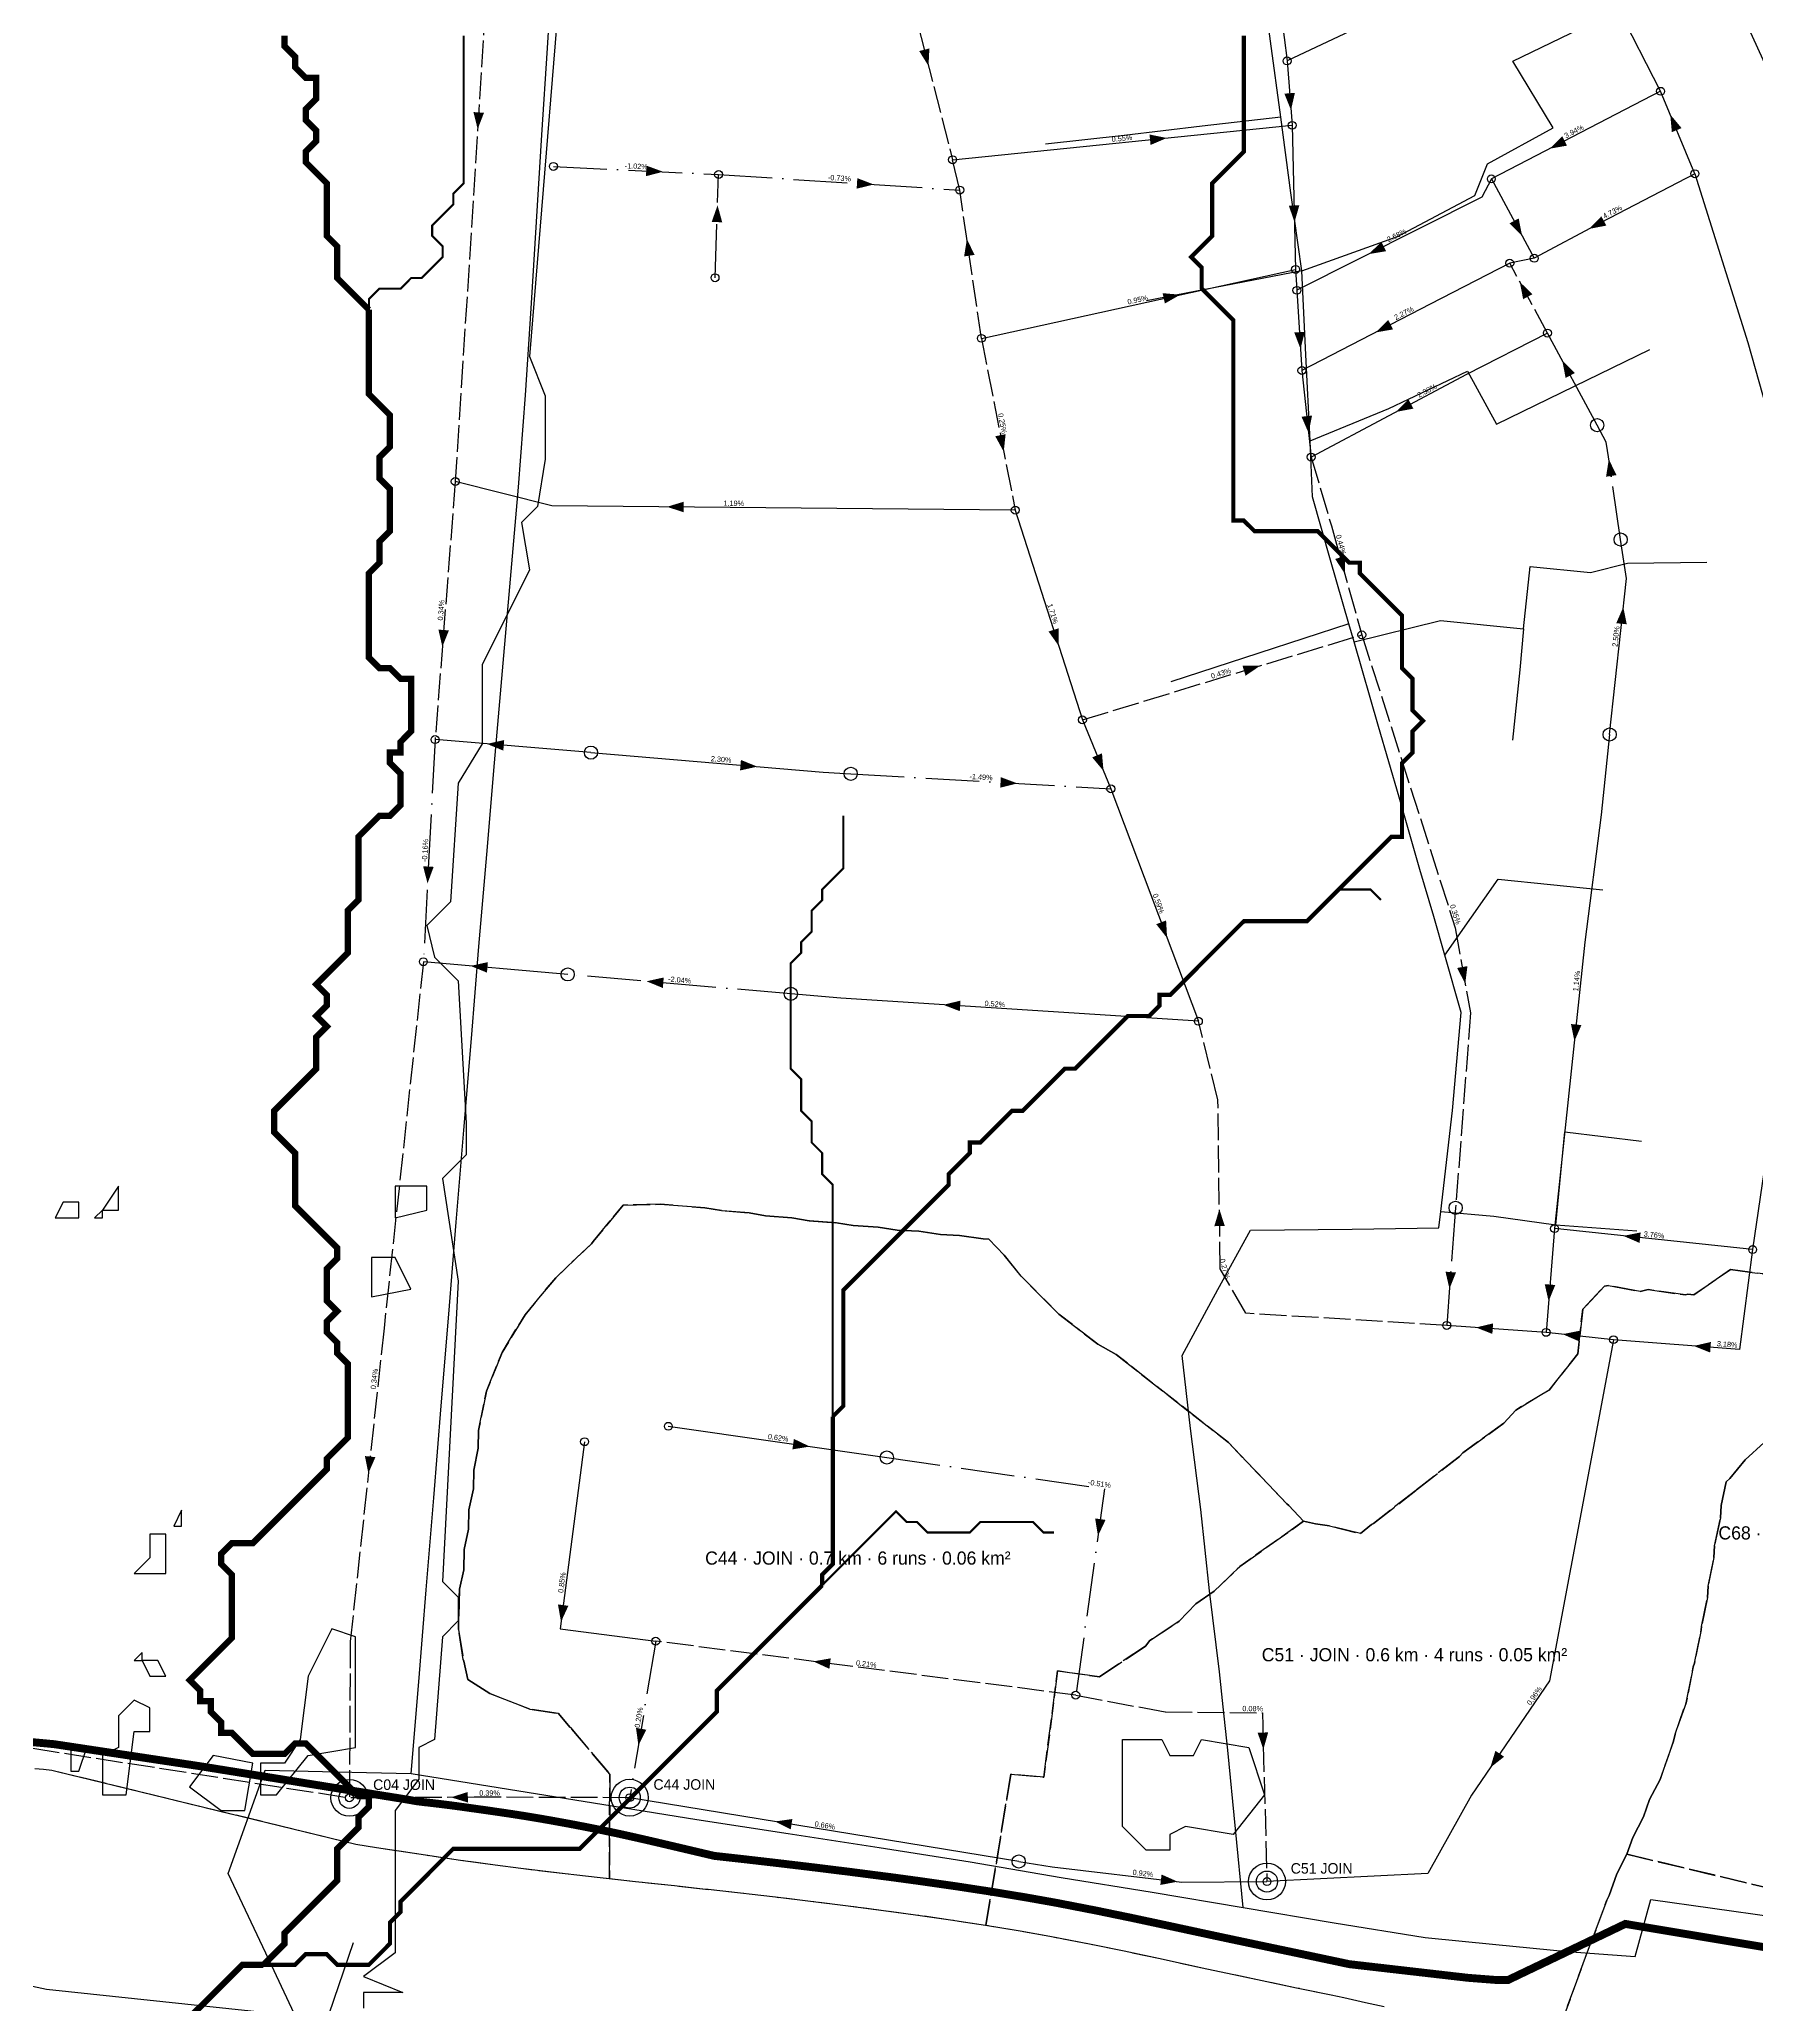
# Model space of a CAD drawing. Header units: metres. Extents: x 442821 to 452274, y 2561971 to 2571293.
# Drawn here: x 449795 to 450447, y 2567557 to 2568303 of the extents above; entities that cross this region are included whole.
import ezdxf
from ezdxf.enums import TextEntityAlignment as Align

# ---------------------------------------------------------------- set-up
doc = ezdxf.new("R2010")
doc.units = ezdxf.units.M
doc.header["$LTSCALE"] = 8
doc.linetypes.add('DASHDOT', pattern=[3.556, 2.54, -0.508, 0, -0.508])
doc.linetypes.add('DASHED', pattern=[1.524, 1.27, -0.254])
for name, color, linetype in [('A_ARROWS', 7, 'Continuous'), ('A_BUILT_2006', 252, 'Continuous'), ('A_CATCH_LABEL', 7, 'Continuous'), ('A_CATCHMENTS', 7, 'Continuous'), ('A_ENVELOPE', 3, 'Continuous'), ('A_GRADIENT', 8, 'Continuous'), ('A_JUNCTIONS', 8, 'Continuous'), ('A_MAIN_PIPE', 5, 'Continuous'), ('A_OUTLET_LABEL', 7, 'Continuous'), ('A_OUTLETS', 7, 'Continuous'), ('A_RUNS', 7, 'Continuous'), ('A_STREAMS', 5, 'Continuous'), ('A_WADI', 4, 'Continuous')]:
    doc.layers.add(name, color=color, linetype=linetype)

msp = doc.modelspace()

# ---------------------------------------------------------------- linework, layer by layer
at = {"layer": 'A_ARROWS', "color": 1}
for points in [[(450132.24, 2568293.23), (450128.71, 2568298.93), (450132.58, 2568299.93)], [(450269.79, 2568276.53), (450267.3, 2568282.75), (450271.29, 2568283.06)], [(449961.15, 2568269.25), (449959.56, 2568275.77), (449963.56, 2568275.51)], [(450413.72, 2568274.83), (450418.03, 2568269.69), (450414.33, 2568268.15)], [(450222.67, 2568265.92), (450216.51, 2568263.28), (450216.1, 2568267.26)], [(450367.96, 2568261.87), (450372.73, 2568266.58), (450374.56, 2568263.03)], [(450031.51, 2568253.12), (450025.02, 2568251.43), (450025.22, 2568255.43)], [(450111.49, 2568248.27), (450104.97, 2568246.69), (450105.23, 2568250.68)], [(450052.18, 2568240.4), (450053.96, 2568233.93), (450049.96, 2568234.07)], [(450271.13, 2568233.93), (450268.97, 2568240.28), (450272.97, 2568240.37)], [(450357.5, 2568228.82), (450352.69, 2568233.5), (450356.21, 2568235.4)], [(450382.87, 2568231.42), (450387.57, 2568236.2), (450389.46, 2568232.68)], [(450146.81, 2568227.6), (450149.71, 2568221.56), (450145.75, 2568220.98)], [(450299.31, 2568221.87), (450304.12, 2568226.53), (450305.92, 2568222.96)], [(450356.62, 2568211.32), (450361.42, 2568206.64), (450357.9, 2568204.74)], [(450227.76, 2568206.44), (450221.94, 2568203.11), (450221.08, 2568207.02)], [(450301.93, 2568192.12), (450306.7, 2568196.84), (450308.53, 2568193.28)], [(450273.43, 2568185.85), (450271.03, 2568192.11), (450275.02, 2568192.36)], [(450372.74, 2568181.42), (450377.54, 2568176.74), (450374.02, 2568174.84)], [(450309.67, 2568161.96), (450314.38, 2568166.73), (450316.26, 2568163.2)], [(450276.47, 2568153.97), (450273.8, 2568160.12), (450277.78, 2568160.55)], [(450160.78, 2568146.83), (450157.58, 2568152.72), (450161.5, 2568153.49)], [(450390.41, 2568143.99), (450393.32, 2568137.95), (450389.36, 2568137.37)], [(450032.97, 2568125.93), (450039.38, 2568127.87), (450039.35, 2568123.87)], [(450290.21, 2568100.51), (450286.57, 2568106.14), (450290.42, 2568107.21)], [(450395.91, 2568087.92), (450397.21, 2568081.34), (450393.24, 2568081.77)], [(449947.75, 2568072.79), (449946.26, 2568079.32), (449950.24, 2568079.01)], [(450181.66, 2568073.11), (450177.8, 2568078.59), (450181.61, 2568079.81)], [(450258.1, 2568065.59), (450252.55, 2568061.82), (450251.39, 2568065.64)], [(449964.67, 2568035.93), (449971.21, 2568037.39), (449970.88, 2568033.4)], [(450198.66, 2568025.67), (450194.37, 2568030.82), (450198.07, 2568032.35)], [(450067.26, 2568027.31), (450060.72, 2568025.85), (450061.05, 2568029.84)], [(450165.96, 2568020.94), (450159.46, 2568019.32), (450159.69, 2568023.31)], [(449942.12, 2567982.98), (449940.46, 2567989.47), (449944.45, 2567989.26)], [(450222.79, 2567962.22), (450218.66, 2567967.5), (450222.4, 2567968.91)], [(449958.47, 2567951.66), (449965.02, 2567953.1), (449964.68, 2567949.11)], [(450335.92, 2567944.93), (450332.83, 2567950.88), (450336.76, 2567951.58)], [(450025.22, 2567945.83), (450031.77, 2567947.27), (450031.42, 2567943.29)], [(450137.85, 2567936.9), (450144.37, 2567938.48), (450144.11, 2567934.49)], [(450377.35, 2567923.03), (450376.04, 2567929.61), (450380.01, 2567929.19)], [(450242.61, 2567859.29), (450244.7, 2567852.92), (450240.7, 2567852.87)], [(450395.91, 2567849.18), (450402.49, 2567850.5), (450402.07, 2567846.52)], [(450329.94, 2567829.06), (450328.43, 2567835.59), (450332.42, 2567835.29)], [(450367.56, 2567824.32), (450366.09, 2567830.86), (450370.08, 2567830.54)], [(450339.98, 2567814.42), (450346.5, 2567815.97), (450346.22, 2567811.98)], [(450372.86, 2567811.88), (450379.44, 2567813.18), (450379.01, 2567809.21)], [(449919.67, 2567759.04), (449918.36, 2567765.62), (449922.34, 2567765.19)], [(449951.02, 2567636.07), (449957.41, 2567638.1), (449957.43, 2567634.1)]]:
    msp.add_solid(points, dxfattribs=at)
at = {"layer": 'A_ARROWS', "color": 3}
for points in [[(450422.62, 2567807.41), (450429.16, 2567808.91), (450428.85, 2567804.92)], [(450259.32, 2567654.26), (450257.14, 2567660.6), (450261.14, 2567660.71)], [(450345.42, 2567647.32), (450347.37, 2567653.74), (450350.68, 2567651.48)], [(450226.81, 2567604.05), (450220.22, 2567602.81), (450220.68, 2567606.78)]]:
    msp.add_solid(points, dxfattribs=at)
at = {"layer": 'A_ARROWS', "color": 2}
for points in [[(450087.21, 2567769.22), (450080.59, 2567768.15), (450081.16, 2567772.11)], [(450196.56, 2567735.32), (450195.46, 2567741.93), (450199.43, 2567741.38)], [(449992.77, 2567702.68), (449991.62, 2567709.29), (449995.58, 2567708.77)], [(450088.52, 2567687.66), (450095.13, 2567688.83), (450094.62, 2567684.86)], [(450022.15, 2567655.76), (450021.23, 2567662.4), (450025.17, 2567661.74)], [(450073.95, 2567626.9), (450080.59, 2567627.84), (450079.94, 2567623.89)]]:
    msp.add_solid(points, dxfattribs=at)
at = {"layer": 'A_BUILT_2006', "color": 252}
for points in [[(449987.62, 2568300.03), (449989.7, 2568332.96)], [(450261.99, 2568302.7), (450258.5, 2568329.47)], [(450354.04, 2568295.11), (450386.77, 2568310.92)], [(449985.54, 2568267.09), (449987.62, 2568300.03)], [(450265.89, 2568273.89), (450261.99, 2568302.7)], [(450369.29, 2568269.78), (450354.04, 2568295.11)], [(450236.08, 2568270.46), (450206.45, 2568266.83)], [(450265.89, 2568273.89), (450236.08, 2568270.46)], [(450269.78, 2568245.15), (450265.89, 2568273.89)], [(449983.47, 2568234.16), (449985.54, 2568267.09)], [(450206.45, 2568266.83), (450176.63, 2568263.55)], [(450344.41, 2568256.12), (450369.29, 2568269.78)], [(450339.59, 2568244.1), (450344.41, 2568256.12)], [(450273.85, 2568215.5), (450269.78, 2568245.15)], [(450310.16, 2568228.52), (450339.59, 2568244.1)], [(449981.39, 2568201.22), (449983.47, 2568234.16)], [(450273.85, 2568215.5), (450310.16, 2568228.52)], [(450273.85, 2568215.5), (450244.46, 2568209.83)], [(450275.39, 2568183.62), (450273.85, 2568215.5)], [(450244.46, 2568209.83), (450214.96, 2568204.1)], [(449979.31, 2568168.29), (449981.39, 2568201.22)], [(450277.03, 2568150.95), (450275.39, 2568183.62)], [(450377.37, 2568171.67), (450405.95, 2568185.65)], [(450306.98, 2568163.31), (450336.81, 2568177.41)], [(450336.81, 2568177.41), (450347.79, 2568157.31)], [(449976.65, 2568133.39), (449979.31, 2568168.29)], [(450347.79, 2568157.31), (450377.37, 2568171.67)], [(450277.03, 2568150.95), (450306.98, 2568163.31)], [(450278, 2568129.7), (450277.03, 2568150.95)], [(449973.63, 2568098.52), (449976.65, 2568133.39)], [(450284.83, 2568105.65), (450278, 2568129.7)], [(450291.77, 2568081.46), (450284.83, 2568105.65)], [(450358.03, 2568079.57), (450360.58, 2568103.22)], [(450360.58, 2568103.22), (450383.47, 2568101.05)], [(450383.47, 2568101.05), (450397.54, 2568104.55)], [(450397.54, 2568104.55), (450427.66, 2568104.96)], [(449970.62, 2568063.65), (449973.63, 2568098.52)], [(450291.77, 2568081.46), (450257.54, 2568070.33)], [(450293.71, 2568074.67), (450291.77, 2568081.46)], [(450293.71, 2568074.67), (450326.53, 2568082.72)], [(450326.53, 2568082.72), (450358.03, 2568079.57)], [(450358.03, 2568079.57), (450356.59, 2568064.1)], [(450257.54, 2568070.33), (450224.26, 2568059.51)], [(450303.04, 2568042.56), (450293.71, 2568074.67)], [(449967.6, 2568028.78), (449970.62, 2568063.65)], [(450356.59, 2568064.1), (450353.8, 2568037.33)], [(450310.86, 2568015.68), (450303.04, 2568042.56)], [(449964.58, 2567993.91), (449967.6, 2568028.78)], [(450318.75, 2567988.32), (450310.86, 2568015.68)], [(449961.62, 2567959.04), (449964.58, 2567993.91)], [(450328.23, 2567955.77), (450323.95, 2567970.43), (450318.75, 2567988.32)], [(450328.23, 2567955.77), (450348.43, 2567984.59)], [(450348.43, 2567984.59), (450388.18, 2567980.52)], [(449958.76, 2567924.15), (449961.62, 2567959.04)], [(450334.44, 2567933.92), (450328.23, 2567955.77)], [(450331.06, 2567896.73), (450334.44, 2567933.92)], [(449955.91, 2567889.27), (449958.76, 2567924.15)], [(450326.7, 2567858.47), (450331.06, 2567896.73)], [(449953.05, 2567854.39), (449955.91, 2567889.27)], [(450370.31, 2567853.43), (450373.66, 2567888.66)], [(450373.66, 2567888.66), (450402.85, 2567885.19)], [(449950.2, 2567819.5), (449953.05, 2567854.39)], [(450325.84, 2567852.19), (450326.7, 2567858.47)], [(450326.7, 2567858.47), (450346.83, 2567856.68)], [(450346.83, 2567856.68), (450370.31, 2567853.43)], [(450370.31, 2567853.43), (450401.06, 2567851.09)], [(450242.04, 2567828.89), (450254.48, 2567851.3)], [(450254.48, 2567851.3), (450292.96, 2567851.72)], [(450292.96, 2567851.72), (450325.84, 2567852.19)], [(450228.54, 2567803.78), (450242.04, 2567828.89)], [(449947.35, 2567784.62), (449950.2, 2567819.5)], [(450231.7, 2567776.08), (450228.54, 2567803.78)], [(449944.49, 2567749.74), (449947.35, 2567784.62)], [(450235.53, 2567745.35), (450231.7, 2567776.08)], [(449941.64, 2567714.85), (449944.49, 2567749.74)], [(450238.89, 2567714.5), (450235.53, 2567745.35)], [(448909.88, 2567734.52), (449242.47, 2567681.75), (449797.56, 2567563.21), (450151.84, 2567525.63), (450277.59, 2567501.59), (450351.46, 2567477.13), (450410.56, 2567500.21), (450555.37, 2567467.62), (450565.02, 2567465.34)], [(449938.79, 2567679.97), (449941.64, 2567714.85)], [(450242.68, 2567683.76), (450238.89, 2567714.5)], [(450245.82, 2567653.93), (450244.04, 2567670.4), (450242.68, 2567683.76)], [(449935.93, 2567645.09), (449938.79, 2567679.97)], [(450248.76, 2567624.07), (450245.82, 2567653.93)], [(449866.5, 2567607.1), (449880.45, 2567646.34)], [(449880.45, 2567646.34), (449907.74, 2567645.72)], [(449907.74, 2567645.72), (449935.93, 2567645.09)], [(449935.93, 2567645.09), (449972.88, 2567639.13)], [(449972.88, 2567639.13), (450012.24, 2567632.9)], [(450012.24, 2567632.9), (450044.32, 2567627.63)], [(450044.32, 2567627.63), (450078.93, 2567622.37)], [(450078.93, 2567622.37), (450113.47, 2567616.99)], [(450251.65, 2567594.3), (450248.76, 2567624.07)], [(450113.47, 2567616.99), (450148.08, 2567611.54)], [(449882.87, 2567572.31), (449866.5, 2567607.1)], [(450148.08, 2567611.54), (450182.59, 2567605.66)], [(450182.59, 2567605.66), (450217.14, 2567600.12)], [(450217.14, 2567600.12), (450251.65, 2567594.3)], [(450251.65, 2567594.3), (450286.17, 2567588.47)], [(450400.37, 2567575.59), (450406.37, 2567597.31)], [(450406.37, 2567597.31), (450453.15, 2567590.74)], [(450286.17, 2567588.47), (450320.77, 2567582.87)], [(449899.25, 2567537.53), (449914.08, 2567580.99)], [(450320.77, 2567582.87), (450347.58, 2567580.17)], [(450347.58, 2567580.17), (450374.56, 2567577.56)], [(450374.56, 2567577.56), (450400.37, 2567575.59)], [(449899.25, 2567537.53), (449882.87, 2567572.31)]]:
    msp.add_lwpolyline(points, dxfattribs=at)
at = {"layer": 'A_CATCHMENTS', "color": 1, "linetype": 'DASHED'}
msp.add_lwpolyline([(450469.05, 2567832.18), (450436.59, 2567836.4), (450422.64, 2567826.84), (450420.4, 2567827.03), (450419.5, 2567826.77), (450405.38, 2567828.78), (450402.29, 2567828.05), (450390.35, 2567830.4), (450388.71, 2567830.1), (450380.49, 2567821.33), (450378.67, 2567804.43), (450367.78, 2567790.68), (450355.06, 2567783.08), (450350.61, 2567778.1), (450334.97, 2567766.85), (450333.69, 2567765.47), (450317.37, 2567752.74), (450317.13, 2567752.59), (450301.08, 2567739.99), (450300.41, 2567739.57), (450296.13, 2567736.2), (450284.46, 2567739.11), (450279.08, 2567739.89), (450274.57, 2567740.9), (450269.01, 2567746.85), (450268.25, 2567747.5), (450246.06, 2567770.7), (450203.51, 2567804.14), (450196.49, 2567808.07), (450181.7, 2567819.52), (450167.34, 2567833.94), (450160.97, 2567841.88), (450155.07, 2567847.94), (450152.93, 2567848.04), (450144, 2567849.32), (450136.75, 2567849.71), (450128.57, 2567850.92), (450120.31, 2567851.4), (450113.14, 2567852.52), (450103.64, 2567853.13), (450097.26, 2567854.18), (450086.97, 2567854.92), (450080.37, 2567856.05), (450070.32, 2567856.85), (450064.22, 2567857.94), (450053.68, 2567858.76), (450047.33, 2567859.89), (450030.38, 2567861.17), (450016.42, 2567860.82), (450004.93, 2567847.06), (450004.32, 2567846.16), (449990.77, 2567833.31), (449979.16, 2567819.28), (449970.4, 2567804.94), (449964.5, 2567790.3), (449961.45, 2567775.36), (449961.36, 2567768.55), (449959.65, 2567760.28), (449959.53, 2567753.19), (449957.84, 2567745.21), (449957.7, 2567737.83), (449956.04, 2567730.13), (449955.87, 2567722.47), (449954.24, 2567715.05), (449953.86, 2567699.82), (449955.71, 2567688.38), (449955.92, 2567687.79), (449957.39, 2567680.78), (449965.74, 2567675.49), (449980.95, 2567669.53), (449991.85, 2567667.87), (449996.13, 2567662.76), (449996.41, 2567662.57), (450011.28, 2567644.83), (450011.16, 2567605.1), (450007.7, 2567605.48), (449994.4, 2567606.98), (449977.47, 2567609.04), (449967.84, 2567610.3), (449954.58, 2567612.15), (449941.34, 2567614.09), (449922.76, 2567616.95), (449914.88, 2567618.2), (449799.53, 2567646.28), (449796.35, 2567646.58), (449793.06, 2567646.89)], dxfattribs=at)
at = {"layer": 'A_CATCHMENTS', "color": 2, "linetype": 'DASHED'}
msp.add_lwpolyline([(450011.28, 2567644.83), (449996.41, 2567662.57), (449996.13, 2567662.76), (449991.85, 2567667.87), (449980.95, 2567669.53), (449965.74, 2567675.49), (449957.39, 2567680.78), (449955.92, 2567687.79), (449955.71, 2567688.38), (449953.86, 2567699.82), (449954.24, 2567715.05), (449955.87, 2567722.47), (449956.04, 2567730.13), (449957.7, 2567737.83), (449957.84, 2567745.21), (449959.53, 2567753.19), (449959.65, 2567760.28), (449961.36, 2567768.55), (449961.45, 2567775.36), (449964.5, 2567790.3), (449970.4, 2567804.94), (449979.16, 2567819.28), (449990.77, 2567833.31), (450004.32, 2567846.16), (450004.93, 2567847.06), (450016.42, 2567860.82), (450030.38, 2567861.17), (450047.33, 2567859.89), (450053.68, 2567858.76), (450064.22, 2567857.94), (450070.32, 2567856.85), (450080.37, 2567856.05), (450086.97, 2567854.92), (450097.26, 2567854.18), (450103.64, 2567853.13), (450113.14, 2567852.52), (450120.31, 2567851.4), (450128.57, 2567850.92), (450136.75, 2567849.71), (450144, 2567849.32), (450152.93, 2567848.04), (450155.07, 2567847.94), (450160.97, 2567841.88), (450167.34, 2567833.94), (450181.7, 2567819.52), (450196.49, 2567808.07), (450203.51, 2567804.14), (450246.06, 2567770.7), (450268.25, 2567747.5), (450269.01, 2567746.85), (450274.57, 2567740.9), (450250.34, 2567723.64), (450240.64, 2567714.3), (450233.74, 2567709.54), (450227.34, 2567702.92), (450216.26, 2567695.56), (450214.59, 2567693.45), (450197.09, 2567681.82), (450181.2, 2567684.04), (450176.02, 2567643.73), (450163.47, 2567644.83), (450154.05, 2567587.42), (450153.82, 2567587.46), (450140.59, 2567589.48), (450127.34, 2567591.38), (450117.01, 2567592.78), (450100.79, 2567594.88), (450087.51, 2567596.53), (450074.22, 2567598.12), (450060.92, 2567599.65), (450048.67, 2567601.02), (450047.62, 2567601.14), (450035.87, 2567602.43), (450021.01, 2567604.03), (450011.16, 2567605.1), (450011.28, 2567644.83)], close=True, dxfattribs=at)
at = {"layer": 'A_CATCHMENTS', "color": 3, "linetype": 'DASHED'}
for points in [[(450305.11, 2567556.59), (450298.09, 2567558.12), (450289.8, 2567559.9), (450285, 2567560.93), (450271.9, 2567563.69), (450258.8, 2567566.45), (450245.71, 2567569.21), (450237.82, 2567570.89), (450219.54, 2567574.83), (450206.45, 2567577.63), (450193.34, 2567580.34), (450178.34, 2567583.25), (450167.03, 2567585.27), (450154.05, 2567587.42), (450163.47, 2567644.83), (450163.47, 2567644.83), (450176.02, 2567643.73), (450181.2, 2567684.04), (450197.09, 2567681.82), (450214.59, 2567693.45), (450216.26, 2567695.56), (450227.34, 2567702.92), (450233.74, 2567709.54), (450240.64, 2567714.3), (450250.34, 2567723.64), (450274.57, 2567740.9), (450279.08, 2567739.89), (450284.46, 2567739.11), (450296.13, 2567736.2), (450300.41, 2567739.57), (450301.08, 2567739.99), (450317.13, 2567752.59), (450317.37, 2567752.74), (450333.69, 2567765.47), (450334.97, 2567766.85), (450350.61, 2567778.1), (450355.06, 2567783.08), (450367.78, 2567790.68), (450378.67, 2567804.43), (450380.49, 2567821.33), (450388.71, 2567830.1), (450390.35, 2567830.4), (450402.29, 2567828.05), (450405.38, 2567828.78), (450419.5, 2567826.77), (450420.4, 2567827.03), (450422.64, 2567826.84), (450436.59, 2567836.4), (450469.05, 2567832.18)], [(450449.42, 2567770.75), (450442.09, 2567764.16), (450436.36, 2567757.12), (450434.92, 2567755.82), (450433.03, 2567746.85), (450432.76, 2567742.18), (450430.54, 2567731.53), (450430.29, 2567727.08), (450428.05, 2567716.2), (450427.81, 2567711.98), (450425.55, 2567700.87), (450425.49, 2567699.64), (450422.94, 2567686.95), (450422.48, 2567685.65), (450419.77, 2567671.98), (450415.53, 2567660.04), (450415, 2567657.4), (450409.85, 2567642.9), (450405.9, 2567635.3), (450403.54, 2567628.69), (450399.52, 2567620.86), (450397.23, 2567614.47), (450393.47, 2567607.06), (450390.51, 2567598.84), (450389.63, 2567597.09), (450384.86, 2567583.96), (450384.08, 2567582.41), (450370.55, 2567545.34)]]:
    msp.add_lwpolyline(points, dxfattribs=at)
at = {"layer": 'A_CATCHMENTS', "color": 4, "linetype": 'DASHED'}
msp.add_lwpolyline([(450466.31, 2567597.97), (450397.23, 2567614.47), (450399.52, 2567620.86), (450403.54, 2567628.69), (450405.9, 2567635.3), (450409.85, 2567642.9), (450415, 2567657.4), (450415.53, 2567660.04), (450415.53, 2567660.04), (450419.77, 2567671.98), (450422.48, 2567685.65), (450422.94, 2567686.95), (450425.49, 2567699.64), (450425.55, 2567700.87), (450427.81, 2567711.98), (450428.05, 2567716.2), (450430.29, 2567727.08), (450430.54, 2567731.53), (450432.76, 2567742.18), (450433.03, 2567746.85), (450434.92, 2567755.82), (450436.36, 2567757.12), (450442.09, 2567764.16), (450449.42, 2567770.75)], dxfattribs=at)
at = {"layer": 'A_CATCHMENTS', "color": 2, "linetype": 'DASHED'}
msp.add_lwpolyline([(450370.55, 2567545.34), (450384.08, 2567582.41), (450384.08, 2567582.41), (450384.86, 2567583.96), (450389.63, 2567597.09), (450390.51, 2567598.84), (450393.47, 2567607.06), (450397.23, 2567614.47), (450466.31, 2567597.97)], dxfattribs=at)
at = {"layer": 'A_ENVELOPE', "color": 3}
msp.add_lwpolyline([(450305.11, 2567556.59), (450298.09, 2567558.12), (450289.8, 2567559.9), (450285, 2567560.93), (450271.9, 2567563.69), (450258.8, 2567566.45), (450245.71, 2567569.21), (450237.82, 2567570.89), (450219.54, 2567574.83), (450206.45, 2567577.63), (450193.34, 2567580.34), (450178.34, 2567583.25), (450167.03, 2567585.27), (450153.82, 2567587.46), (450140.59, 2567589.48), (450127.34, 2567591.38), (450117.01, 2567592.78), (450100.79, 2567594.88), (450087.51, 2567596.53), (450074.22, 2567598.12), (450060.92, 2567599.65), (450048.67, 2567601.02), (450047.62, 2567601.14), (450035.87, 2567602.43), (450021.01, 2567604.03), (450007.7, 2567605.48), (449994.4, 2567606.98), (449977.47, 2567609.04), (449967.84, 2567610.3), (449954.58, 2567612.15), (449941.34, 2567614.09), (449922.76, 2567616.95), (449914.88, 2567618.2), (449799.53, 2567646.28), (449796.35, 2567646.58), (449793.06, 2567646.89)], dxfattribs=at)
at = {"layer": 'A_JUNCTIONS'}
for centre in [(450268.33, 2568295.18), (450410.04, 2568283.66), (450270.24, 2568270.74), (449989.91, 2568255.15), (450141.37, 2568257.67), (450052.58, 2568252.08), (450345.83, 2568250.4), (450423.08, 2568252.36), (450144.1, 2568246.16), (450352.8, 2568218.41), (450362.11, 2568220.29), (450051.23, 2568212.87), (450271.55, 2568216.05), (450272.03, 2568208.11), (450152.31, 2568189.88), (450367.1, 2568191.89), (450273.94, 2568177.66), (450277.45, 2568144.81), (449952.65, 2568135.55), (450165.14, 2568124.67), (450296.69, 2568077.33), (450190.64, 2568045.08), (449945, 2568037.59), (450201.46, 2568018.89), (449940.54, 2567953.23), (450234.65, 2567930.67), (450369.82, 2567851.94), (450444.99, 2567844), (450328.89, 2567815.2), (450366.6, 2567812.56), (450392.2, 2567809.79), (450033.5, 2567776.91), (450001.73, 2567771.06), (450028.73, 2567695.35), (450188.12, 2567674.86), (449912.47, 2567635.88), (450018.85, 2567635.94), (450260.69, 2567604.1)]:
    msp.add_circle(centre, 1.5, dxfattribs=at)
at = {"layer": 'A_JUNCTIONS', "color": 30}
for centre in [(450385.96, 2568156.92), (450394.88, 2568113.5), (450390.73, 2568039.5), (450004.14, 2568032.62), (450102.72, 2568024.6), (449995.33, 2567948.44), (450080.01, 2567941.05), (450332.28, 2567859.82), (450116.42, 2567765.04), (450166.46, 2567611.71)]:
    msp.add_circle(centre, 2.5, dxfattribs=at)
at = {"layer": 'A_MAIN_PIPE', "color": 5, "const_width": 3}
msp.add_lwpolyline([(450450.08, 2567579.08), (450396.66, 2567588.02), (450352.17, 2567566.73), (450351.52, 2567566.71), (450347.78, 2567566.73), (450336.98, 2567567.56), (450291.91, 2567572.74), (450287.7, 2567573.64), (450282.3, 2567574.78), (450274.58, 2567576.42), (450261.48, 2567579.17), (450248.41, 2567581.93), (450240.55, 2567583.6), (450222.27, 2567587.54), (450209.12, 2567590.35), (450195.89, 2567593.08), (450180.73, 2567596.03), (450169.23, 2567598.08), (450155.87, 2567600.29), (450142.43, 2567602.35), (450129.13, 2567604.25), (450118.72, 2567605.67), (450102.43, 2567607.78), (450089.08, 2567609.43), (450075.73, 2567611.03), (450062.39, 2567612.57), (450050.89, 2567613.85), (450032.5, 2567618.18), (450029.4, 2567618.91), (450026.3, 2567619.63), (450023.18, 2567620.35), (450020.04, 2567621.06), (450015.35, 2567622.1), (450013.74, 2567622.45), (450010.59, 2567623.12), (450007.43, 2567623.77), (450004.27, 2567624.41), (450001.11, 2567625.03), (449997.95, 2567625.64), (449994.78, 2567626.23), (449991.63, 2567626.81), (449988.45, 2567627.38), (449985.27, 2567627.93), (449982.09, 2567628.47), (449980.12, 2567628.8), (449975.71, 2567629.5), (449972.52, 2567629.98), (449969.34, 2567630.45), (449966.17, 2567630.91), (449963.01, 2567631.36), (449959.32, 2567631.88), (449956.7, 2567632.25), (449953.5, 2567632.69), (449950.33, 2567633.11), (449947.09, 2567633.52), (449942.56, 2567634.05), (449940.72, 2567634.25), (449939.76, 2567634.37), (449937.96, 2567634.59), (449934.68, 2567635.18), (449855.73, 2567647.89), (449800.47, 2567656.24), (449797.28, 2567656.54), (449793.97, 2567656.84), (449790.66, 2567657.14)], dxfattribs=at)
at = {"layer": 'A_OUTLETS', "color": 5}
for centre, radius in [((449912.47, 2567635.88), 7), ((449912.47, 2567635.88), 4), ((450018.85, 2567635.94), 7), ((450018.85, 2567635.94), 4), ((450260.69, 2567604.1), 7), ((450260.69, 2567604.1), 4)]:
    msp.add_circle(centre, radius, dxfattribs=at)
at = {"layer": 'A_RUNS', "color": 1, "linetype": 'DASHED'}
for points in [[(449940.18, 2568478.09), (449964.84, 2568327.29), (449952.65, 2568135.55)], [(450116.05, 2568356.27), (450141.37, 2568257.67)], [(450152.31, 2568189.88), (450144.1, 2568246.16)], [(450367.1, 2568191.89), (450352.8, 2568218.41)], [(450271.55, 2568216.05), (450272.03, 2568208.11)], [(450152.31, 2568189.88), (450165.14, 2568124.67)], [(450277.45, 2568144.81), (450285.11, 2568118.77), (450296.69, 2568077.33)], [(449952.65, 2568135.55), (449945, 2568037.59)], [(450190.64, 2568045.08), (450296.69, 2568077.33)], [(450296.69, 2568077.33), (450332.14, 2567966.07), (450337.91, 2567933.81), (450332.28, 2567859.82)], [(449940.54, 2567953.23), (449925.61, 2567814.17), (449912.79, 2567695.21), (449912.47, 2567635.88)], [(450328.89, 2567815.2), (450252.7, 2567819.82), (450242.91, 2567836.72), (450242.07, 2567900.85), (450234.65, 2567930.67)], [(449243.18, 2567743.83), (449293.53, 2567735.74), (449695.92, 2567669.75), (449912.47, 2567635.88)], [(450018.85, 2567635.94), (449959.78, 2567636.11), (449912.47, 2567635.88)]]:
    msp.add_lwpolyline(points, dxfattribs=at)
at = {"layer": 'A_RUNS', "color": 1}
for points in [[(450457.14, 2568277.91), (450396.31, 2568410.9)], [(450258.11, 2568375.09), (450268.33, 2568295.18)], [(450410.04, 2568283.66), (450393.94, 2568315.09), (450377.98, 2568346.41)], [(450331.42, 2568325.03), (450268.33, 2568295.18)], [(450268.33, 2568295.18), (450270.24, 2568270.74)], [(450410.04, 2568283.66), (450345.83, 2568250.4)], [(450423.08, 2568252.36), (450410.04, 2568283.66)], [(450141.37, 2568257.67), (450270.24, 2568270.74)], [(450270.24, 2568270.74), (450271.55, 2568216.05)], [(450345.83, 2568250.4), (450342.16, 2568243.48), (450272.03, 2568208.11)], [(450345.83, 2568250.4), (450362.11, 2568220.29)], [(450423.08, 2568252.36), (450387.22, 2568233.75), (450362.11, 2568220.29)], [(450423.08, 2568252.36), (450443.2, 2568188.3), (450454.1, 2568149.72), (450460.93, 2568121.02), (450463.09, 2568043), (450460.72, 2567951.95), (450444.99, 2567844)], [(450352.8, 2568218.41), (450322.67, 2568202.84), (450273.94, 2568177.66)], [(450362.11, 2568220.29), (450352.8, 2568218.41)], [(450152.31, 2568189.88), (450271.55, 2568216.05)], [(450272.03, 2568208.11), (450273.94, 2568177.66)], [(450367.1, 2568191.89), (450336.43, 2568176.21), (450277.45, 2568144.81)], [(450385.96, 2568156.92), (450367.1, 2568191.89)], [(450273.94, 2568177.66), (450277.45, 2568144.81)], [(450165.14, 2568124.67), (449989.33, 2568126.35), (449952.65, 2568135.55)], [(450165.14, 2568124.67), (450190.64, 2568045.08)], [(450390.73, 2568039.5), (450397.06, 2568098.71), (450394.88, 2568113.5)], [(450190.64, 2568045.08), (450201.46, 2568018.89)], [(450390.73, 2568039.5), (450387.48, 2568009.02), (450381.34, 2567960.67), (450369.82, 2567851.94)], [(450004.14, 2568032.62), (449945, 2568037.59)], [(450004.14, 2568032.62), (450092.29, 2568025.2), (450102.72, 2568024.6)], [(450201.46, 2568018.89), (450234.65, 2567930.67)], [(449995.33, 2567948.44), (449940.54, 2567953.23)], [(450234.65, 2567930.67), (450099.03, 2567939.39), (450080.01, 2567941.05)], [(450369.82, 2567851.94), (450366.6, 2567812.56)], [(450444.99, 2567844), (450369.82, 2567851.94)], [(450366.6, 2567812.56), (450328.89, 2567815.2)], [(450392.2, 2567809.79), (450366.6, 2567812.56)]]:
    msp.add_lwpolyline(points, dxfattribs=at)
at = {"layer": 'A_RUNS', "color": 1, "linetype": 'DASHDOT'}
for points in [[(450144.1, 2568246.16), (450141.37, 2568257.67)], [(449989.91, 2568255.15), (450052.58, 2568252.08)], [(450051.23, 2568212.87), (450052.58, 2568252.08)], [(450052.58, 2568252.08), (450144.1, 2568246.16)], [(450394.88, 2568113.5), (450389.46, 2568150.41), (450385.96, 2568156.92)], [(449945, 2568037.59), (449940.54, 2567953.23)], [(450102.72, 2568024.6), (450201.46, 2568018.89)], [(450080.01, 2567941.05), (449995.33, 2567948.44)], [(450332.28, 2567859.82), (450328.89, 2567815.2)]]:
    msp.add_lwpolyline(points, dxfattribs=at)
at = {"layer": 'A_RUNS', "color": 3}
for points in [[(450444.99, 2567844), (450440.06, 2567806.05), (450392.2, 2567809.79)], [(450392.2, 2567809.79), (450367.93, 2567680.29), (450338.27, 2567636.86), (450321.7, 2567607.13), (450260.69, 2567604.1)], [(450166.46, 2567611.71), (450179.15, 2567609.63), (450228.4, 2567603.87), (450260.69, 2567604.1)]]:
    msp.add_lwpolyline(points, dxfattribs=at)
at = {"layer": 'A_RUNS', "color": 2}
for points in [[(450001.73, 2567771.06), (449992.42, 2567700.01), (450028.73, 2567695.35)], [(450033.5, 2567776.91), (450116.42, 2567765.04)], [(450166.46, 2567611.71), (450018.85, 2567635.94)]]:
    msp.add_lwpolyline(points, dxfattribs=at)
at = {"layer": 'A_RUNS', "color": 2, "linetype": 'DASHDOT'}
for points in [[(450116.42, 2567765.04), (450199.06, 2567753.22), (450188.12, 2567674.86)], [(450028.73, 2567695.35), (450018.85, 2567635.94)]]:
    msp.add_lwpolyline(points, dxfattribs=at)
at = {"layer": 'A_RUNS', "color": 2, "linetype": 'DASHED'}
msp.add_lwpolyline([(450188.12, 2567674.86), (450028.73, 2567695.35)], dxfattribs=at)
at = {"layer": 'A_RUNS', "color": 3, "linetype": 'DASHED'}
msp.add_lwpolyline([(450188.12, 2567674.86), (450222.19, 2567668.46), (450258.94, 2567668.12), (450260.69, 2567604.1)], dxfattribs=at)
at = {"layer": 'A_STREAMS', "color": 5}
for points, const_width in [([(449887.87, 2568304.78), (449887.87, 2568300.78), (449891.87, 2568296.78), (449891.87, 2568292.77), (449895.88, 2568288.77), (449899.88, 2568288.77), (449899.88, 2568284.77), (449899.88, 2568280.77), (449895.88, 2568276.77), (449895.88, 2568272.77), (449899.88, 2568268.77), (449899.88, 2568264.76), (449895.88, 2568260.76), (449895.88, 2568256.76), (449899.88, 2568252.76), (449903.88, 2568248.76), (449903.88, 2568244.76), (449903.88, 2568240.76), (449903.88, 2568236.75), (449903.88, 2568232.75), (449903.88, 2568228.75), (449907.88, 2568224.75), (449907.88, 2568220.75), (449907.88, 2568216.75), (449907.88, 2568212.75), (449911.88, 2568208.74), (449915.88, 2568204.74), (449919.88, 2568200.74)], 2.4), ([(449955.88, 2568304.78), (449955.88, 2568300.78), (449955.88, 2568296.78), (449955.88, 2568292.77), (449955.88, 2568288.77), (449955.88, 2568284.77), (449955.88, 2568280.77), (449955.88, 2568276.77), (449955.88, 2568272.77), (449955.88, 2568268.77), (449955.88, 2568264.76), (449955.88, 2568260.76), (449955.88, 2568256.76), (449955.88, 2568252.76), (449955.88, 2568248.76), (449951.88, 2568244.76), (449951.88, 2568240.76), (449947.88, 2568236.75), (449943.88, 2568232.75), (449943.88, 2568228.75), (449947.88, 2568224.75), (449947.88, 2568220.75), (449943.88, 2568216.75), (449939.88, 2568212.75), (449935.88, 2568212.75), (449931.88, 2568208.74), (449927.88, 2568208.74), (449923.88, 2568208.74), (449919.88, 2568204.74), (449919.88, 2568200.74)], 0.8), ([(450251.92, 2568304.78), (450251.92, 2568300.78), (450251.92, 2568296.78), (450251.92, 2568292.77), (450251.92, 2568288.77), (450251.92, 2568284.77), (450251.92, 2568280.77), (450251.92, 2568276.77), (450251.92, 2568272.77), (450251.92, 2568268.77), (450251.92, 2568264.76), (450251.92, 2568260.76), (450247.92, 2568256.76), (450243.92, 2568252.76), (450239.92, 2568248.76), (450239.92, 2568244.76), (450239.92, 2568240.76), (450239.92, 2568236.75), (450239.92, 2568232.75), (450239.92, 2568228.75), (450235.92, 2568224.75), (450231.92, 2568220.75), (450235.92, 2568216.75), (450235.92, 2568212.75), (450235.92, 2568208.74), (450239.92, 2568204.74), (450243.92, 2568200.74), (450247.92, 2568196.74), (450247.92, 2568192.74), (450247.92, 2568188.74), (450247.92, 2568184.74), (450247.92, 2568180.74), (450247.92, 2568176.73), (450247.92, 2568172.73), (450247.92, 2568168.73), (450247.92, 2568164.73), (450247.92, 2568160.73), (450247.92, 2568156.73), (450247.92, 2568152.73), (450247.92, 2568148.72), (450247.92, 2568144.72), (450247.92, 2568140.72), (450247.92, 2568136.72), (450247.92, 2568132.72), (450247.92, 2568128.72), (450247.92, 2568124.72), (450247.92, 2568120.71), (450251.92, 2568120.71), (450255.92, 2568116.71), (450259.93, 2568116.71), (450263.93, 2568116.71), (450267.93, 2568116.71), (450271.93, 2568116.71), (450275.93, 2568116.71), (450279.93, 2568116.71), (450283.93, 2568112.71), (450287.93, 2568108.71), (450291.93, 2568104.71), (450295.93, 2568104.71), (450295.93, 2568100.71), (450299.93, 2568096.71), (450303.93, 2568092.7), (450307.93, 2568088.7), (450311.93, 2568084.7), (450311.93, 2568080.7), (450311.93, 2568076.7), (450311.93, 2568072.7), (450311.93, 2568068.7), (450311.93, 2568064.69), (450315.93, 2568060.69), (450315.93, 2568056.69), (450315.93, 2568052.69), (450315.93, 2568048.69), (450319.93, 2568044.69), (450315.93, 2568040.69), (450315.93, 2568036.68), (450315.93, 2568032.68), (450311.93, 2568028.68), (450311.93, 2568024.68), (450311.93, 2568020.68), (450311.93, 2568016.68), (450311.93, 2568012.68), (450311.93, 2568008.68), (450311.93, 2568004.67), (450311.93, 2568000.67), (450307.93, 2568000.67), (450303.93, 2567996.67), (450299.93, 2567992.67), (450295.93, 2567988.67), (450291.93, 2567984.67), (450287.93, 2567980.67)], 1.6), ([(449919.88, 2568200.74), (449919.88, 2568196.74), (449919.88, 2568192.74), (449919.88, 2568188.74), (449919.88, 2568184.74), (449919.88, 2568180.74), (449919.88, 2568176.73), (449919.88, 2568172.73), (449919.88, 2568168.73), (449923.88, 2568164.73), (449927.88, 2568160.73), (449927.88, 2568156.73), (449927.88, 2568152.73), (449927.88, 2568148.72), (449923.88, 2568144.72), (449923.88, 2568140.72), (449923.88, 2568136.72), (449927.88, 2568132.72), (449927.88, 2568128.72), (449927.88, 2568124.72), (449927.88, 2568120.71), (449927.88, 2568116.71), (449923.88, 2568112.71), (449923.88, 2568108.71), (449923.88, 2568104.71), (449919.88, 2568100.71), (449919.88, 2568096.71), (449919.88, 2568092.7), (449919.88, 2568088.7), (449919.88, 2568084.7), (449919.88, 2568080.7), (449919.88, 2568076.7), (449919.88, 2568072.7), (449919.88, 2568068.7), (449923.88, 2568064.69), (449927.88, 2568064.69), (449931.88, 2568060.69), (449935.88, 2568060.69), (449935.88, 2568056.69), (449935.88, 2568052.69), (449935.88, 2568048.69), (449935.88, 2568044.69), (449935.88, 2568040.69), (449931.88, 2568036.68), (449931.88, 2568032.68), (449927.88, 2568032.68), (449927.88, 2568028.68), (449931.88, 2568024.68), (449931.88, 2568020.68), (449931.88, 2568016.68), (449931.88, 2568012.68), (449927.88, 2568008.68), (449923.88, 2568008.68), (449919.88, 2568004.67), (449915.88, 2568000.67), (449915.88, 2567996.67), (449915.88, 2567992.67), (449915.88, 2567988.67), (449915.88, 2567984.67), (449915.88, 2567980.67), (449915.88, 2567976.66), (449911.88, 2567972.66), (449911.88, 2567968.66), (449911.88, 2567964.66), (449911.88, 2567960.66), (449911.88, 2567956.66), (449907.88, 2567952.66), (449903.88, 2567948.65), (449899.88, 2567944.65), (449903.88, 2567940.65), (449903.88, 2567936.65), (449899.88, 2567932.65), (449903.88, 2567928.65), (449899.88, 2567924.65), (449899.88, 2567920.64), (449899.88, 2567916.64), (449899.88, 2567912.64), (449895.88, 2567908.64), (449891.87, 2567904.64), (449887.87, 2567900.64), (449883.87, 2567896.64), (449883.87, 2567892.63), (449883.87, 2567888.63), (449887.87, 2567884.63), (449891.87, 2567880.63), (449891.87, 2567876.63), (449891.87, 2567872.63), (449891.87, 2567868.63), (449891.87, 2567864.62), (449891.87, 2567860.62), (449895.88, 2567856.62), (449899.88, 2567852.62), (449903.88, 2567848.62), (449907.88, 2567844.62), (449907.88, 2567840.62), (449903.88, 2567836.62), (449903.88, 2567832.61), (449903.88, 2567828.61), (449903.88, 2567824.61), (449907.88, 2567820.61), (449903.88, 2567816.61), (449903.88, 2567812.61), (449907.88, 2567808.61), (449907.88, 2567804.6), (449911.88, 2567800.6), (449911.88, 2567796.6), (449911.88, 2567792.6), (449911.88, 2567788.6), (449911.88, 2567784.6), (449911.88, 2567780.6), (449911.88, 2567776.59), (449911.88, 2567772.59), (449907.88, 2567768.59), (449903.88, 2567764.59), (449903.88, 2567760.59), (449899.88, 2567756.59), (449895.88, 2567752.59), (449891.87, 2567748.58), (449887.87, 2567744.58), (449883.87, 2567740.58), (449879.87, 2567736.58), (449875.87, 2567732.58), (449871.87, 2567732.58), (449867.87, 2567732.58), (449863.87, 2567728.58), (449863.87, 2567724.58), (449867.87, 2567720.57), (449867.87, 2567716.57), (449867.87, 2567712.57), (449867.87, 2567708.57), (449867.87, 2567704.57), (449867.87, 2567700.57), (449867.87, 2567696.57), (449863.87, 2567692.56), (449859.87, 2567688.56), (449855.87, 2567684.56), (449851.87, 2567680.56), (449855.87, 2567676.56), (449855.87, 2567672.56), (449859.87, 2567672.56), (449859.87, 2567668.56), (449863.87, 2567664.56), (449863.87, 2567660.55), (449867.87, 2567660.55), (449871.87, 2567656.55), (449875.87, 2567652.55), (449879.87, 2567652.55), (449883.87, 2567652.55), (449887.87, 2567652.55), (449891.87, 2567656.55), (449895.88, 2567656.55), (449899.88, 2567652.55), (449903.88, 2567648.55), (449907.88, 2567644.55), (449911.88, 2567640.55), (449915.88, 2567636.55), (449919.88, 2567636.55), (449919.88, 2567632.54), (449915.88, 2567628.54), (449915.88, 2567624.54), (449911.88, 2567620.54), (449907.88, 2567616.54), (449907.88, 2567612.54), (449907.88, 2567608.54), (449907.88, 2567604.53), (449903.88, 2567600.53), (449899.88, 2567596.53), (449895.88, 2567592.53), (449891.87, 2567588.53), (449887.87, 2567584.53), (449887.87, 2567580.53), (449883.87, 2567576.52), (449879.87, 2567572.52)], 2.4), ([(450099.9, 2568008.68), (450099.9, 2568004.67), (450099.9, 2568000.67), (450099.9, 2567996.67), (450099.9, 2567992.67), (450099.9, 2567988.67), (450095.9, 2567984.67), (450091.9, 2567980.67), (450091.9, 2567976.66), (450087.9, 2567972.66), (450087.9, 2567968.66), (450087.9, 2567964.66), (450083.9, 2567960.66), (450083.9, 2567956.66), (450079.9, 2567952.66), (450079.9, 2567948.65), (450079.9, 2567944.65), (450079.9, 2567940.65), (450079.9, 2567936.65), (450079.9, 2567932.65), (450079.9, 2567928.65), (450079.9, 2567924.65), (450079.9, 2567920.64), (450079.9, 2567916.64), (450079.9, 2567912.64), (450083.9, 2567908.64), (450083.9, 2567904.64), (450083.9, 2567900.64), (450083.9, 2567896.64), (450087.9, 2567892.63), (450087.9, 2567888.63), (450087.9, 2567884.63), (450091.9, 2567880.63), (450091.9, 2567876.63), (450091.9, 2567872.63), (450095.9, 2567868.63), (450095.9, 2567864.62), (450095.9, 2567860.62), (450095.9, 2567856.62), (450095.9, 2567852.62), (450095.9, 2567848.62), (450095.9, 2567844.62), (450095.9, 2567840.62), (450095.9, 2567836.62), (450095.9, 2567832.61), (450095.9, 2567828.61), (450095.9, 2567824.61), (450095.9, 2567820.61), (450095.9, 2567816.61), (450095.9, 2567812.61), (450095.9, 2567808.61), (450095.9, 2567804.6), (450095.9, 2567800.6), (450095.9, 2567796.6), (450095.9, 2567792.6), (450095.9, 2567788.6), (450095.9, 2567784.6), (450095.9, 2567780.6)], 0.8), ([(450287.93, 2567980.67), (450283.93, 2567976.66), (450279.93, 2567972.66), (450275.93, 2567968.66), (450271.93, 2567968.66), (450267.93, 2567968.66), (450263.93, 2567968.66), (450259.93, 2567968.66), (450255.92, 2567968.66), (450251.92, 2567968.66), (450247.92, 2567964.66), (450243.92, 2567960.66), (450239.92, 2567956.66), (450235.92, 2567952.66), (450231.92, 2567948.65), (450227.92, 2567944.65), (450223.92, 2567940.65), (450219.92, 2567940.65), (450219.92, 2567936.65), (450215.92, 2567932.65), (450211.92, 2567932.65), (450207.92, 2567932.65), (450203.92, 2567928.65), (450199.92, 2567924.65), (450195.92, 2567920.64), (450191.92, 2567916.64), (450187.92, 2567912.64), (450183.91, 2567912.64), (450179.91, 2567908.64), (450175.91, 2567904.64), (450171.91, 2567900.64), (450167.91, 2567896.64), (450163.91, 2567896.64), (450159.91, 2567892.63), (450155.91, 2567888.63), (450151.91, 2567884.63), (450147.91, 2567884.63), (450147.91, 2567880.63), (450143.91, 2567876.63), (450139.91, 2567872.63), (450139.91, 2567868.63), (450135.91, 2567864.62), (450131.91, 2567860.62), (450127.91, 2567856.62), (450123.91, 2567852.62), (450119.91, 2567848.62), (450115.91, 2567844.62), (450111.9, 2567840.62), (450107.9, 2567836.62), (450103.9, 2567832.61), (450099.9, 2567828.61), (450099.9, 2567824.61), (450099.9, 2567820.61), (450099.9, 2567816.61), (450099.9, 2567812.61), (450099.9, 2567808.61), (450099.9, 2567804.6), (450099.9, 2567800.6), (450099.9, 2567796.6), (450099.9, 2567792.6), (450099.9, 2567788.6), (450099.9, 2567784.6), (450095.9, 2567780.6)], 1.6), ([(450303.93, 2567976.66), (450299.93, 2567980.67), (450295.93, 2567980.67), (450291.93, 2567980.67), (450287.93, 2567980.67)], 0.8), ([(450095.9, 2567780.6), (450095.9, 2567776.59), (450095.9, 2567772.59), (450095.9, 2567768.59), (450095.9, 2567764.59), (450095.9, 2567760.59), (450095.9, 2567756.59), (450095.9, 2567752.59), (450095.9, 2567748.58), (450095.9, 2567744.58), (450095.9, 2567740.58), (450095.9, 2567736.58), (450095.9, 2567732.58), (450095.9, 2567728.58), (450095.9, 2567724.58), (450091.9, 2567720.57), (450091.9, 2567716.57)], 1.6), ([(450179.91, 2567736.58), (450175.91, 2567736.58), (450171.91, 2567740.58), (450167.91, 2567740.58), (450163.91, 2567740.58), (450159.91, 2567740.58), (450155.91, 2567740.58), (450151.91, 2567740.58), (450147.91, 2567736.58), (450143.91, 2567736.58), (450139.91, 2567736.58), (450135.91, 2567736.58), (450131.91, 2567736.58), (450127.91, 2567740.58), (450123.91, 2567740.58), (450119.91, 2567744.58), (450115.91, 2567740.58), (450111.9, 2567736.58), (450107.9, 2567732.58), (450103.9, 2567728.58), (450099.9, 2567724.58), (450095.9, 2567720.57), (450091.9, 2567716.57)], 0.8), ([(450091.9, 2567716.57), (450087.9, 2567712.57), (450083.9, 2567708.57), (450079.9, 2567704.57), (450075.9, 2567700.57), (450071.9, 2567696.57), (450067.9, 2567692.56), (450063.9, 2567688.56), (450059.9, 2567684.56), (450055.9, 2567680.56), (450051.9, 2567676.56), (450051.9, 2567672.56), (450051.9, 2567668.56), (450047.9, 2567664.56), (450043.9, 2567660.55), (450039.89, 2567656.55), (450035.89, 2567652.55), (450031.89, 2567648.55), (450027.89, 2567644.55), (450023.89, 2567640.55), (450019.89, 2567636.55), (450015.89, 2567632.54), (450011.89, 2567628.54), (450007.89, 2567624.54), (450003.89, 2567620.54), (449999.89, 2567616.54), (449995.89, 2567616.54), (449991.89, 2567616.54), (449987.89, 2567616.54), (449983.89, 2567616.54), (449979.89, 2567616.54), (449975.89, 2567616.54), (449971.89, 2567616.54), (449967.88, 2567616.54), (449963.88, 2567616.54), (449959.88, 2567616.54), (449955.88, 2567616.54), (449951.88, 2567616.54), (449947.88, 2567612.54), (449943.88, 2567608.54), (449939.88, 2567604.53), (449935.88, 2567600.53), (449931.88, 2567596.53), (449931.88, 2567592.53), (449927.88, 2567588.53), (449927.88, 2567584.53), (449927.88, 2567580.53), (449923.88, 2567576.52), (449919.88, 2567572.52), (449915.88, 2567572.52), (449911.88, 2567572.52), (449907.88, 2567572.52), (449903.88, 2567576.52), (449899.88, 2567576.52), (449895.88, 2567576.52), (449891.87, 2567572.52), (449887.87, 2567572.52), (449883.87, 2567572.52), (449879.87, 2567572.52)], 1.6), ([(449879.87, 2567572.52), (449875.87, 2567572.52), (449871.87, 2567572.52), (449867.87, 2567568.52), (449863.87, 2567564.52), (449859.87, 2567560.52), (449855.87, 2567556.52), (449851.87, 2567552.52)], 2.4)]:
    msp.add_lwpolyline(points, dxfattribs=dict(at, const_width=const_width))
at = {"layer": 'A_WADI', "color": 4}
msp.add_lwpolyline([(449992.8, 2568330.01), (449980.8, 2568183.01), (449986.8, 2568168.01), (449986.8, 2568144.01), (449983.8, 2568126.01), (449977.8, 2568120.01), (449980.8, 2568102.01), (449962.8, 2568066.01), (449962.8, 2568036.01), (449953.8, 2568021.01), (449950.8, 2567976.01), (449941.8, 2567967.01), (449944.8, 2567955.01), (449953.8, 2567946.01), (449956.8, 2567892.01), (449956.8, 2567880.01), (449947.8, 2567871.01), (449953.8, 2567832.01), (449947.8, 2567718.01), (449953.8, 2567712.01), (449953.8, 2567703.01), (449947.8, 2567697.01), (449944.8, 2567658.01), (449938.8, 2567655.01), (449938.8, 2567643.01), (449929.8, 2567631.01), (449929.8, 2567577.01), (449917.8, 2567568.01), (449932.8, 2567562.01), (449917.8, 2567562.01), (449917.8, 2567556.01)], dxfattribs=at)
for points in [[(449824.8, 2567859.01), (449824.8, 2567868.01), (449818.8, 2567859.01), (449824.8, 2567859.01)], [(449929.8, 2567856.01), (449941.8, 2567859.01), (449941.8, 2567868.01), (449929.8, 2567868.01), (449929.8, 2567856.01)], [(449800.8, 2567856.01), (449809.8, 2567856.01), (449809.8, 2567862.01), (449803.8, 2567862.01), (449800.8, 2567856.01)], [(449815.8, 2567856.01), (449818.8, 2567856.01), (449818.8, 2567859.01), (449815.8, 2567856.01)], [(449920.8, 2567826.01), (449935.8, 2567829.01), (449929.8, 2567841.01), (449920.8, 2567841.01), (449920.8, 2567826.01)], [(449848.8, 2567739.01), (449848.8, 2567745.01), (449845.8, 2567739.01), (449848.8, 2567739.01)], [(449836.8, 2567727.01), (449830.8, 2567721.01), (449842.8, 2567721.01), (449842.8, 2567736.01), (449836.8, 2567736.01), (449836.8, 2567727.01)], [(449896.8, 2567682.01), (449893.8, 2567658.01), (449887.8, 2567649.01), (449878.8, 2567649.01), (449878.8, 2567637.01), (449884.8, 2567637.01), (449896.8, 2567652.01), (449914.8, 2567655.01), (449914.8, 2567697.01), (449905.8, 2567700.01), (449896.8, 2567682.01)], [(449833.8, 2567691.01), (449830.8, 2567688.01), (449833.8, 2567688.01), (449833.8, 2567691.01)], [(449836.8, 2567682.01), (449842.8, 2567682.01), (449839.8, 2567688.01), (449833.8, 2567688.01), (449836.8, 2567682.01)], [(449824.8, 2567667.01), (449824.8, 2567655.01), (449818.8, 2567652.01), (449818.8, 2567637.01), (449827.8, 2567637.01), (449830.8, 2567661.01), (449836.8, 2567661.01), (449836.8, 2567670.01), (449830.8, 2567673.01), (449824.8, 2567667.01)], [(449806.8, 2567646.01), (449809.8, 2567646.01), (449812.8, 2567655.01), (449806.8, 2567655.01), (449806.8, 2567646.01)], [(449851.8, 2567640.01), (449863.8, 2567631.01), (449872.8, 2567631.01), (449875.8, 2567649.01), (449860.8, 2567652.01), (449851.8, 2567640.01)], [(450220.8, 2567658.01), (450223.8, 2567652.01), (450232.8, 2567652.01), (450235.8, 2567658.01), (450253.8, 2567655.01), (450259.8, 2567637.01), (450247.8, 2567622.01), (450229.8, 2567625.01), (450223.8, 2567622.01), (450223.8, 2567616.01), (450214.8, 2567616.01), (450205.8, 2567625.01), (450205.8, 2567658.01), (450220.8, 2567658.01)]]:
    msp.add_lwpolyline(points, close=True, dxfattribs=at)

# ---------------------------------------------------------------- texts
at = {"layer": 'A_CATCH_LABEL', "color": 4}
msp.add_text('C68 · JOIN · 0.3 km · 2 runs · 0.02 km²', height=5, dxfattribs=at).set_placement((450489.97, 2567736.44), align=Align.MIDDLE_CENTER)
at = {"layer": 'A_CATCH_LABEL', "color": 2}
msp.add_text('C44 · JOIN · 0.7 km · 6 runs · 0.06 km²', height=5, dxfattribs=at).set_placement((450105.43, 2567726.89), align=Align.MIDDLE_CENTER)
at = {"layer": 'A_CATCH_LABEL', "color": 3}
msp.add_text('C51 · JOIN · 0.6 km · 4 runs · 0.05 km²', height=5, dxfattribs=at).set_placement((450316.65, 2567690.2), align=Align.MIDDLE_CENTER)
at = {"layer": 'A_GRADIENT', "color": 1}
for s, rotation, p in [('3.94%', 27.37748, (450377.93, 2568267.03)), ('0.55%', 5.79397, (450205.81, 2568264.2)), ('-1.02%', -2.80101, (450021.25, 2568253.62)), ('-0.73%', -3.70568, (450098.34, 2568249.12)), ('4.73%', 27.42536, (450392.51, 2568236.49)), ('2.68%', 26.76471, (450310.59, 2568227.56)), ('0.95%', 12.37988, (450211.93, 2568202.96)), ('2.27%', 27.32591, (450313.37, 2568198.03)), ('2.38%', 28.02668, (450322.14, 2568168.6)), ('0.25%', -78.87147, (450158.72, 2568157.27)), ('1.19%', 359.45385, (450058.33, 2568125.69)), ('0.44%', -74.39723, (450287.25, 2568111.12)), ('0.34%', 85.53261, (449948.83, 2568086.57)), ('1.71%', -72.23259, (450177.89, 2568084.88)), ('2.50%', 83.90283, (450394.69, 2568076.54)), ('0.43%', 16.91478, (450243.66, 2568061.2)), ('2.30%', -4.80626, (450053.42, 2568028.47)), ('-1.49%', -3.30896, (450152.09, 2568021.75)), ('-0.16%', 86.97553, (449942.77, 2567995.41)), ('0.59%', -69.38441, (450218.06, 2567974.78)), ('0.35%', -72.3247, (450330.66, 2567970.74)), ('1.14%', 83.95491, (450379.76, 2567945.78)), ('-2.04%', 355.0109, (450037.67, 2567944.75)), ('0.52%', 356.32126, (450157.31, 2567935.64)), ('3.76%', 353.97567, (450407.41, 2567847.97)), ('0.27%', 285.25427, (450243.16, 2567836.29)), ('0.34%', 83.84836, (449923.51, 2567794.72)), ('0.39%', 359.83607, (449965.66, 2567636.09))]:
    msp.add_text(s, height=2, rotation=rotation, dxfattribs=at).set_placement(p, align=Align.BOTTOM_CENTER)
at = {"layer": 'A_GRADIENT', "color": 3}
for s, rotation, p in [('3.18%', 355.52265, (450435.21, 2567806.43)), ('0.96%', 55.67055, (450363.43, 2567673.7)), ('0.08%', -0.53772, (450255.25, 2567668.15)), ('0.92%', -6.67589, (450213.42, 2567605.62))]:
    msp.add_text(s, height=2, rotation=rotation, dxfattribs=at).set_placement(p, align=Align.BOTTOM_CENTER)
at = {"layer": 'A_GRADIENT', "color": 2}
for s, rotation, p in [('0.62%', -8.14424, (450074.96, 2567770.98)), ('-0.51%', -8.14424, (450196.89, 2567753.53)), ('0.85%', 82.53048, (449994.7, 2567717.38)), ('0.21%', 352.67742, (450108.43, 2567685.11)), ('-0.20%', 80.55406, (450023.79, 2567665.64)), ('0.66%', 350.67879, (450092.66, 2567623.83))]:
    msp.add_text(s, height=2, rotation=rotation, dxfattribs=at).set_placement(p, align=Align.BOTTOM_CENTER)
at = {"layer": 'A_OUTLET_LABEL', "color": 5}
for s, p in [('C04 JOIN', (449921.47, 2567638.88)), ('C44 JOIN', (450027.85, 2567638.94)), ('C51 JOIN', (450269.69, 2567607.1))]:
    msp.add_text(s, height=4, dxfattribs=at).set_placement(p)

doc.saveas('drawing.dxf')
